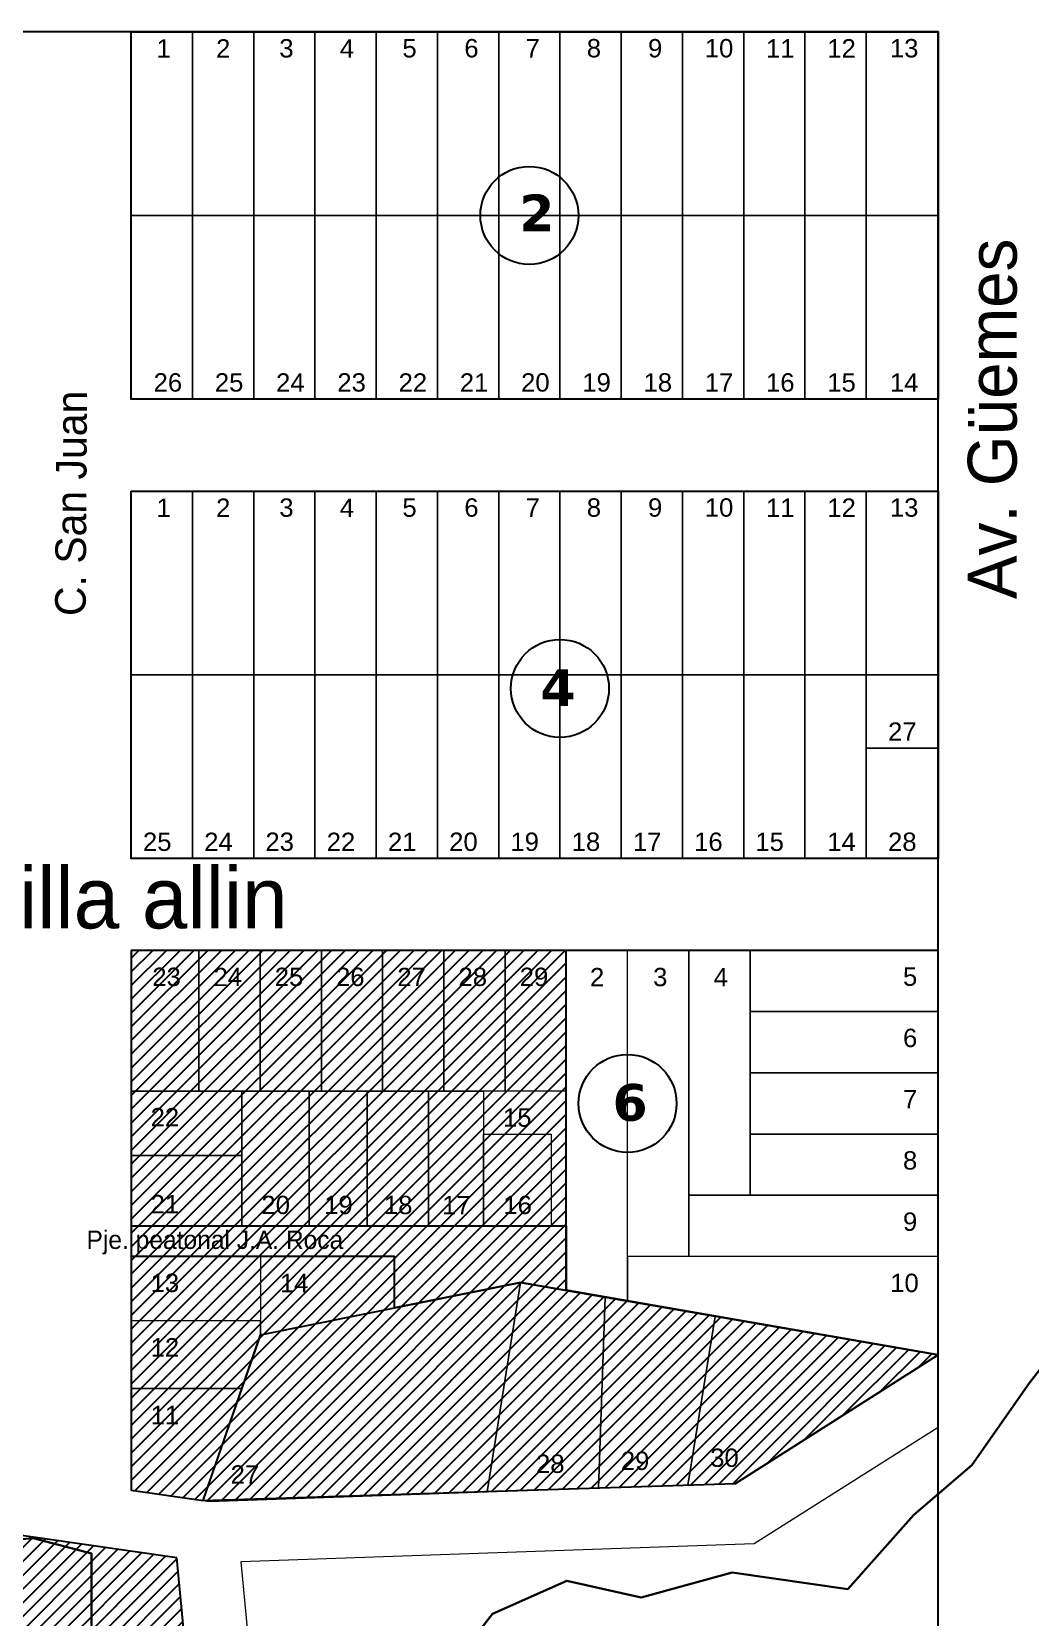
# Model space of a CAD drawing. Header units: millimetres. Extents: x 0 to 6558, y 60 to 10727.
# Drawn here: x 3032 to 3195, y 8141.2 to 8400.1 of the extents above; entities that cross this region are included whole.
import ezdxf

# ---------------------------------------------------------------- set-up
doc = ezdxf.new("R2010")
doc.units = ezdxf.units.MM
for name, color, linetype, lineweight in [('0 LAGUNA', 140, 'Continuous', 30), ('0 NOMBRE DE BARRIOS', 251, 'Continuous', 35), ('0 N° DE PARCELA', 255, 'Continuous', 25), ('0 SIG - PARCELAS', 252, 'Continuous', 18)]:
    doc.layers.add(name, color=color, linetype=linetype, lineweight=lineweight)
for name, color, linetype in [('0 NOMBRE DE CALLES', 255, 'Continuous'), ('0 N° DE MANZANA', 255, 'Continuous'), ('0 SIG - CHACRAS', 253, 'Continuous'), ('0 SIG - MANZANAS', 253, 'Continuous'), ('TERRENO MUNICIPAL', 10, 'Continuous')]:
    doc.layers.add(name, color=color, linetype=linetype)
doc.styles.get("Standard").update_dxf_attribs({"font": 'arial.ttf'})
doc.styles.add('STYLE1', font='arial.ttf')
pattern_1 = [(45, (-322.4474, 5693.1154), (-1.122532, 1.122532), [])]

msp = doc.modelspace()

# ---------------------------------------------------------------- hatches: boundary and pattern name
at = {"layer": 'TERRENO MUNICIPAL'}
h = msp.add_hatch(dxfattribs=at)
h.set_pattern_fill('ANSI31', color=256, scale=0.5)
h.set_pattern_definition(pattern_1)
h.paths.add_polyline_path([(3179.979, 8184.055), (3119.279, 8194.597), (3119.279, 8250.105), (3048.239, 8250.105), (3048.239, 8161.935), (3059.988, 8160.246), (3146.905, 8163.069)])
h = msp.add_hatch(dxfattribs=at)
h.set_pattern_fill('ANSI31', color=256, scale=0.5)
h.set_pattern_definition(pattern_1)
h.paths.add_polyline_path([(3055.672, 8150.904), (2889.966, 8174.726), (2775.842, 8227.297), (2722.004, 8110.424), (2942.207, 8021.172), (3069.704, 8003.367)])

# ---------------------------------------------------------------- linework, layer by layer
at = {"layer": '0 LAGUNA'}
for points in [[(3047.468, 8095.717), (3049.374, 8109.051), (3048.103, 8125.559), (3041.749, 8133.814), (3041.749, 8151.593), (3032.219, 8154.132), (3004.264, 8151.593), (2982.662, 8149.688), (2970.59, 8155.402), (2955.977, 8157.307), (2932.469, 8157.942), (2925.48, 8163.657), (2907.69, 8166.197), (2894.983, 8165.562), (2870.84, 8166.832), (2870.84, 8166.832), (2858.133, 8163.657), (2844.155, 8171.911), (2831.448, 8173.181), (2817.706, 8189.229), (2801.627, 8197.992), (2785.061, 8191.176)], [(3047.468, 8095.717), (3049.374, 8109.051), (3048.103, 8125.559), (3041.749, 8133.814), (3041.749, 8151.593), (3032.219, 8154.132), (3004.264, 8151.593), (2982.662, 8149.688), (2970.59, 8155.402), (2955.977, 8157.307), (2932.469, 8157.942), (2925.48, 8163.657), (2907.69, 8166.197), (2894.983, 8165.562), (2870.84, 8166.832), (2870.84, 8166.832), (2858.133, 8163.657), (2844.155, 8171.911), (2831.448, 8173.181), (2817.706, 8189.229), (2801.627, 8197.992), (2785.061, 8191.176)], [(3047.468, 8095.717), (3049.374, 8109.051), (3048.103, 8125.559), (3041.749, 8133.814), (3041.749, 8151.593), (3032.219, 8154.132), (3004.264, 8151.593), (2982.662, 8149.688), (2970.59, 8155.402), (2955.977, 8157.307), (2932.469, 8157.942), (2925.48, 8163.657), (2907.69, 8166.197), (2894.983, 8165.562), (2870.84, 8166.832), (2870.84, 8166.832), (2858.133, 8163.657), (2844.155, 8171.911), (2831.448, 8173.181), (2817.706, 8189.229), (2801.627, 8197.992), (2785.061, 8191.176)], [(3047.468, 8095.717), (3049.374, 8109.051), (3048.103, 8125.559), (3041.749, 8133.814), (3041.749, 8151.593), (3032.219, 8154.132), (3004.264, 8151.593), (2982.662, 8149.688), (2970.59, 8155.402), (2955.977, 8157.307), (2932.469, 8157.942), (2925.48, 8163.657), (2907.69, 8166.197), (2894.983, 8165.562), (2870.84, 8166.832), (2870.84, 8166.832), (2858.133, 8163.657), (2844.155, 8171.911), (2831.448, 8173.181), (2817.706, 8189.229), (2801.627, 8197.992), (2785.061, 8191.176)], [(3097.803, 8129.635), (3107.244, 8141.766), (3119.382, 8147.157), (3131.521, 8144.461), (3146.357, 8148.505), (3165.239, 8145.809), (3176.028, 8157.94), (3185.469, 8166.027), (3194.91, 8179.506), (3204.351, 8191.637)], [(3097.803, 8129.635), (3107.244, 8141.766), (3119.382, 8147.157), (3131.521, 8144.461), (3146.357, 8148.505), (3165.239, 8145.809), (3176.028, 8157.94), (3185.469, 8166.027), (3194.91, 8179.506), (3204.351, 8191.637)]]:
    msp.add_lwpolyline(points, dxfattribs=at)
at = {"layer": '0 N° DE MANZANA'}
for centre in [(3113.239, 8370.105), (3118.239, 8292.868), (3129.279, 8225.105)]:
    msp.add_circle(centre, 8, dxfattribs=at)
at = {"layer": '0 SIG - CHACRAS'}
msp.add_lwpolyline([(2199.979, 7425.105), (3179.979, 7425.105), (3179.979, 8400.105), (2199.979, 8400.105)], close=True, dxfattribs=at)
at = {"layer": '0 SIG - MANZANAS'}
for points in [[(3048.239, 8400.105), (3179.979, 8400.105), (3179.979, 8340.105), (3048.239, 8340.105)], [(3048.239, 8325.105), (3179.979, 8325.105), (3179.979, 8265.105), (3048.239, 8265.105)], [(3179.979, 8250.105), (3048.239, 8250.105), (3048.239, 8205.105), (3119.279, 8205.105), (3119.279, 8194.588), (3111.812, 8195.889), (3091.239, 8191.735), (3091.239, 8200.105), (3048.239, 8200.105), (3048.239, 8161.935), (3059.988, 8160.246), (3069.359, 8187.315), (3111.798, 8195.886), (3179.979, 8184.055)]]:
    msp.add_lwpolyline(points, close=True, dxfattribs=at)
at = {"layer": '0 SIG - PARCELAS'}
for p, q in [((3105.779, 8220.105), (3116.779, 8220.105)), ((3105.779, 8220.105), (3116.779, 8220.105)), ((3069.359, 8200.105), (3069.359, 8188.567)), ((3069.359, 8200.105), (3069.359, 8188.567))]:
    msp.add_line(p, q, dxfattribs=at)
for points in [[(3048.239, 8400.105), (3058.239, 8400.105), (3058.239, 8370.105), (3048.239, 8370.105)], [(3048.239, 8400.105), (3058.239, 8400.105), (3058.239, 8370.105), (3048.239, 8370.105)], [(3058.239, 8400.105), (3068.239, 8400.105), (3068.239, 8370.105), (3058.239, 8370.105)], [(3058.239, 8400.105), (3068.239, 8400.105), (3068.239, 8370.105), (3058.239, 8370.105)], [(3068.239, 8400.105), (3078.239, 8400.105), (3078.239, 8370.105), (3068.239, 8370.105)], [(3068.239, 8400.105), (3078.239, 8400.105), (3078.239, 8370.105), (3068.239, 8370.105)], [(3078.239, 8400.105), (3088.239, 8400.105), (3088.239, 8370.105), (3078.239, 8370.105)], [(3078.239, 8400.105), (3088.239, 8400.105), (3088.239, 8370.105), (3078.239, 8370.105)], [(3088.239, 8400.105), (3098.239, 8400.105), (3098.239, 8370.105), (3088.239, 8370.105)], [(3088.239, 8400.105), (3098.239, 8400.105), (3098.239, 8370.105), (3088.239, 8370.105)], [(3098.239, 8400.105), (3108.239, 8400.105), (3108.239, 8370.105), (3098.239, 8370.105)], [(3098.239, 8400.105), (3108.239, 8400.105), (3108.239, 8370.105), (3098.239, 8370.105)], [(3108.239, 8400.105), (3118.239, 8400.105), (3118.239, 8370.105), (3108.239, 8370.105)], [(3108.239, 8400.105), (3118.239, 8400.105), (3118.239, 8370.105), (3108.239, 8370.105)], [(3118.239, 8400.105), (3128.239, 8400.105), (3128.239, 8370.105), (3118.239, 8370.105)], [(3118.239, 8400.105), (3128.239, 8400.105), (3128.239, 8370.105), (3118.239, 8370.105)], [(3128.239, 8400.105), (3138.239, 8400.105), (3138.239, 8370.105), (3128.239, 8370.105)], [(3128.239, 8400.105), (3138.239, 8400.105), (3138.239, 8370.105), (3128.239, 8370.105)], [(3138.239, 8400.105), (3148.239, 8400.105), (3148.239, 8370.105), (3138.239, 8370.105)], [(3138.239, 8400.105), (3148.239, 8400.105), (3148.239, 8370.105), (3138.239, 8370.105)], [(3148.239, 8400.105), (3158.239, 8400.105), (3158.239, 8370.105), (3148.239, 8370.105)], [(3148.239, 8400.105), (3158.239, 8400.105), (3158.239, 8370.105), (3148.239, 8370.105)], [(3158.239, 8400.105), (3168.239, 8400.105), (3168.239, 8370.105), (3158.239, 8370.105)], [(3158.239, 8400.105), (3168.239, 8400.105), (3168.239, 8370.105), (3158.239, 8370.105)], [(3168.239, 8400.105), (3179.979, 8400.105), (3179.979, 8370.105), (3168.239, 8370.105)], [(3168.239, 8400.105), (3179.979, 8400.105), (3179.979, 8370.105), (3168.239, 8370.105)], [(3048.239, 8370.105), (3058.239, 8370.105), (3058.239, 8340.105), (3048.239, 8340.105)], [(3048.239, 8370.105), (3058.239, 8370.105), (3058.239, 8340.105), (3048.239, 8340.105)], [(3058.239, 8370.105), (3068.239, 8370.105), (3068.239, 8340.105), (3058.239, 8340.105)], [(3058.239, 8370.105), (3068.239, 8370.105), (3068.239, 8340.105), (3058.239, 8340.105)], [(3068.239, 8370.105), (3078.239, 8370.105), (3078.239, 8340.105), (3068.239, 8340.105)], [(3068.239, 8370.105), (3078.239, 8370.105), (3078.239, 8340.105), (3068.239, 8340.105)], [(3078.239, 8370.105), (3088.239, 8370.105), (3088.239, 8340.105), (3078.239, 8340.105)], [(3078.239, 8370.105), (3088.239, 8370.105), (3088.239, 8340.105), (3078.239, 8340.105)], [(3088.239, 8370.105), (3098.239, 8370.105), (3098.239, 8340.105), (3088.239, 8340.105)], [(3088.239, 8370.105), (3098.239, 8370.105), (3098.239, 8340.105), (3088.239, 8340.105)], [(3098.239, 8370.105), (3108.239, 8370.105), (3108.239, 8340.105), (3098.239, 8340.105)], [(3098.239, 8370.105), (3108.239, 8370.105), (3108.239, 8340.105), (3098.239, 8340.105)], [(3108.239, 8370.105), (3118.239, 8370.105), (3118.239, 8340.105), (3108.239, 8340.105)], [(3108.239, 8370.105), (3118.239, 8370.105), (3118.239, 8340.105), (3108.239, 8340.105)], [(3118.239, 8370.105), (3128.239, 8370.105), (3128.239, 8340.105), (3118.239, 8340.105)], [(3118.239, 8370.105), (3128.239, 8370.105), (3128.239, 8340.105), (3118.239, 8340.105)], [(3128.239, 8370.105), (3138.239, 8370.105), (3138.239, 8340.105), (3128.239, 8340.105)], [(3128.239, 8370.105), (3138.239, 8370.105), (3138.239, 8340.105), (3128.239, 8340.105)], [(3138.239, 8370.105), (3148.239, 8370.105), (3148.239, 8340.105), (3138.239, 8340.105)], [(3138.239, 8370.105), (3148.239, 8370.105), (3148.239, 8340.105), (3138.239, 8340.105)], [(3148.239, 8370.105), (3158.239, 8370.105), (3158.239, 8340.105), (3148.239, 8340.105)], [(3148.239, 8370.105), (3158.239, 8370.105), (3158.239, 8340.105), (3148.239, 8340.105)], [(3158.239, 8370.105), (3168.239, 8370.105), (3168.239, 8340.105), (3158.239, 8340.105)], [(3158.239, 8370.105), (3168.239, 8370.105), (3168.239, 8340.105), (3158.239, 8340.105)], [(3168.239, 8370.105), (3179.979, 8370.105), (3179.979, 8340.105), (3168.239, 8340.105)], [(3168.239, 8370.105), (3179.979, 8370.105), (3179.979, 8340.105), (3168.239, 8340.105)], [(3048.239, 8325.105), (3058.239, 8325.105), (3058.239, 8295.105), (3048.239, 8295.105)], [(3048.239, 8325.105), (3058.239, 8325.105), (3058.239, 8295.105), (3048.239, 8295.105)], [(3058.239, 8325.105), (3068.239, 8325.105), (3068.239, 8295.105), (3058.239, 8295.105)], [(3058.239, 8325.105), (3068.239, 8325.105), (3068.239, 8295.105), (3058.239, 8295.105)], [(3068.239, 8325.105), (3078.239, 8325.105), (3078.239, 8295.105), (3068.239, 8295.105)], [(3068.239, 8325.105), (3078.239, 8325.105), (3078.239, 8295.105), (3068.239, 8295.105)], [(3078.239, 8325.105), (3088.239, 8325.105), (3088.239, 8295.105), (3078.239, 8295.105)], [(3078.239, 8325.105), (3088.239, 8325.105), (3088.239, 8295.105), (3078.239, 8295.105)], [(3088.239, 8325.105), (3098.239, 8325.105), (3098.239, 8295.105), (3088.239, 8295.105)], [(3088.239, 8325.105), (3098.239, 8325.105), (3098.239, 8295.105), (3088.239, 8295.105)], [(3098.239, 8325.105), (3108.239, 8325.105), (3108.239, 8295.105), (3098.239, 8295.105)], [(3098.239, 8325.105), (3108.239, 8325.105), (3108.239, 8295.105), (3098.239, 8295.105)], [(3108.239, 8325.105), (3118.239, 8325.105), (3118.239, 8295.105), (3108.239, 8295.105)], [(3108.239, 8325.105), (3118.239, 8325.105), (3118.239, 8295.105), (3108.239, 8295.105)], [(3118.239, 8325.105), (3128.239, 8325.105), (3128.239, 8295.105), (3118.239, 8295.105)], [(3118.239, 8325.105), (3128.239, 8325.105), (3128.239, 8295.105), (3118.239, 8295.105)], [(3128.239, 8325.105), (3138.239, 8325.105), (3138.239, 8295.105), (3128.239, 8295.105)], [(3128.239, 8325.105), (3138.239, 8325.105), (3138.239, 8295.105), (3128.239, 8295.105)], [(3138.239, 8325.105), (3148.239, 8325.105), (3148.239, 8295.105), (3138.239, 8295.105)], [(3138.239, 8325.105), (3148.239, 8325.105), (3148.239, 8295.105), (3138.239, 8295.105)], [(3148.239, 8325.105), (3158.239, 8325.105), (3158.239, 8295.105), (3148.239, 8295.105)], [(3148.239, 8325.105), (3158.239, 8325.105), (3158.239, 8295.105), (3148.239, 8295.105)], [(3158.239, 8325.105), (3168.239, 8325.105), (3168.239, 8295.105), (3158.239, 8295.105)], [(3158.239, 8325.105), (3168.239, 8325.105), (3168.239, 8295.105), (3158.239, 8295.105)], [(3168.239, 8325.105), (3179.979, 8325.105), (3179.979, 8295.105), (3168.239, 8295.105)], [(3168.239, 8325.105), (3179.979, 8325.105), (3179.979, 8295.105), (3168.239, 8295.105)], [(3048.239, 8295.105), (3058.239, 8295.105), (3058.239, 8265.105), (3048.239, 8265.105)], [(3048.239, 8295.105), (3058.239, 8295.105), (3058.239, 8265.105), (3048.239, 8265.105)], [(3058.239, 8295.105), (3068.239, 8295.105), (3068.239, 8265.105), (3058.239, 8265.105)], [(3058.239, 8295.105), (3068.239, 8295.105), (3068.239, 8265.105), (3058.239, 8265.105)], [(3068.239, 8295.105), (3078.239, 8295.105), (3078.239, 8265.105), (3068.239, 8265.105)], [(3068.239, 8295.105), (3078.239, 8295.105), (3078.239, 8265.105), (3068.239, 8265.105)], [(3078.239, 8295.105), (3088.239, 8295.105), (3088.239, 8265.105), (3078.239, 8265.105)], [(3078.239, 8295.105), (3088.239, 8295.105), (3088.239, 8265.105), (3078.239, 8265.105)], [(3088.239, 8295.105), (3098.239, 8295.105), (3098.239, 8265.105), (3088.239, 8265.105)], [(3088.239, 8295.105), (3098.239, 8295.105), (3098.239, 8265.105), (3088.239, 8265.105)], [(3098.239, 8295.105), (3108.239, 8295.105), (3108.239, 8265.105), (3098.239, 8265.105)], [(3098.239, 8295.105), (3108.239, 8295.105), (3108.239, 8265.105), (3098.239, 8265.105)], [(3108.239, 8295.105), (3118.239, 8295.105), (3118.239, 8265.105), (3108.239, 8265.105)], [(3108.239, 8295.105), (3118.239, 8295.105), (3118.239, 8265.105), (3108.239, 8265.105)], [(3118.239, 8295.105), (3128.239, 8295.105), (3128.239, 8265.105), (3118.239, 8265.105)], [(3118.239, 8295.105), (3128.239, 8295.105), (3128.239, 8265.105), (3118.239, 8265.105)], [(3128.239, 8295.105), (3138.239, 8295.105), (3138.239, 8265.105), (3128.239, 8265.105)], [(3128.239, 8295.105), (3138.239, 8295.105), (3138.239, 8265.105), (3128.239, 8265.105)], [(3138.239, 8295.105), (3148.239, 8295.105), (3148.239, 8265.105), (3138.239, 8265.105)], [(3138.239, 8295.105), (3148.239, 8295.105), (3148.239, 8265.105), (3138.239, 8265.105)], [(3148.239, 8295.105), (3158.239, 8295.105), (3158.239, 8265.105), (3148.239, 8265.105)], [(3148.239, 8295.105), (3158.239, 8295.105), (3158.239, 8265.105), (3148.239, 8265.105)], [(3158.239, 8295.105), (3168.239, 8295.105), (3168.239, 8265.105), (3158.239, 8265.105)], [(3158.239, 8295.105), (3168.239, 8295.105), (3168.239, 8265.105), (3158.239, 8265.105)], [(3168.239, 8295.105), (3179.979, 8295.105), (3179.979, 8265.105), (3168.239, 8265.105)], [(3168.239, 8295.105), (3179.979, 8295.105), (3179.979, 8283.105), (3168.239, 8283.105)], [(3168.239, 8283.105), (3179.979, 8283.105), (3179.979, 8265.105), (3168.239, 8265.105)], [(3048.239, 8250.105), (3059.279, 8250.105), (3059.279, 8227.105), (3048.239, 8227.105)], [(3048.239, 8250.105), (3059.279, 8250.105), (3059.279, 8227.105), (3048.239, 8227.105)], [(3059.279, 8250.105), (3069.279, 8250.105), (3069.279, 8227.105), (3059.279, 8227.105)], [(3059.279, 8250.105), (3069.279, 8250.105), (3069.279, 8227.105), (3059.279, 8227.105)], [(3069.279, 8250.105), (3079.279, 8250.105), (3079.279, 8227.105), (3069.279, 8227.105)], [(3069.279, 8250.105), (3079.279, 8250.105), (3079.279, 8227.105), (3069.279, 8227.105)], [(3079.279, 8250.105), (3089.279, 8250.105), (3089.279, 8227.105), (3079.279, 8227.105)], [(3079.279, 8250.105), (3089.279, 8250.105), (3089.279, 8227.105), (3079.279, 8227.105)], [(3089.279, 8250.105), (3099.279, 8250.105), (3099.279, 8227.105), (3089.279, 8227.105)], [(3089.279, 8250.105), (3099.279, 8250.105), (3099.279, 8227.105), (3089.279, 8227.105)], [(3099.279, 8250.105), (3109.279, 8250.105), (3109.279, 8227.105), (3099.279, 8227.105)], [(3099.279, 8250.105), (3109.279, 8250.105), (3109.279, 8227.105), (3099.279, 8227.105)], [(3109.279, 8250.105), (3119.279, 8250.105), (3119.279, 8227.105), (3109.279, 8227.105)], [(3109.279, 8250.105), (3119.279, 8250.105), (3119.279, 8227.105), (3109.279, 8227.105)], [(3129.279, 8250.105), (3139.279, 8250.105), (3139.279, 8200.105), (3129.279, 8200.105)], [(3129.279, 8250.105), (3139.279, 8250.105), (3139.279, 8200.105), (3129.279, 8200.105)], [(3139.279, 8250.105), (3149.279, 8250.105), (3149.279, 8210.105), (3139.279, 8210.105)], [(3139.279, 8250.105), (3149.279, 8250.105), (3149.279, 8210.105), (3139.279, 8210.105)], [(3179.979, 8240.105), (3149.279, 8240.105), (3149.279, 8250.105), (3179.979, 8250.105)], [(3179.979, 8240.105), (3149.279, 8240.105), (3149.279, 8250.105), (3179.979, 8250.105)], [(3179.979, 8230.105), (3149.279, 8230.105), (3149.279, 8240.105), (3179.979, 8240.105)], [(3179.979, 8230.105), (3149.279, 8230.105), (3149.279, 8240.105), (3179.979, 8240.105)], [(3179.979, 8220.105), (3149.279, 8220.105), (3149.279, 8230.105), (3179.979, 8230.105)], [(3179.979, 8220.105), (3149.279, 8220.105), (3149.279, 8230.105), (3179.979, 8230.105)], [(2775.924, 8227.474), (2721.98, 8110.371), (2737.69, 8104.008), (2749.832, 8099.09), (2771.984, 8090.118), (2781.252, 8086.364), (2791.448, 8082.234), (2810.541, 8074.5), (2829.634, 8066.767), (2860.035, 8054.453), (2882.743, 8045.256), (2911.012, 8033.805), (2942.207, 8021.172), (2956.577, 8019.165), (2966.485, 8017.781), (2976.379, 8016.4), (3016.015, 8010.865), (3048.708, 8006.299), (3069.704, 8003.367), (3055.672, 8150.904), (2889.966, 8174.726)], [(2775.924, 8227.474), (2721.98, 8110.371), (2737.69, 8104.008), (2749.832, 8099.09), (2771.984, 8090.118), (2781.252, 8086.364), (2791.448, 8082.234), (2810.541, 8074.5), (2829.634, 8066.767), (2860.035, 8054.453), (2882.743, 8045.256), (2911.012, 8033.805), (2942.207, 8021.172), (2956.577, 8019.165), (2966.485, 8017.781), (2976.379, 8016.4), (3016.015, 8010.865), (3048.708, 8006.299), (3069.704, 8003.367), (3055.672, 8150.904), (2889.966, 8174.726)], [(3048.239, 8227.105), (3066.279, 8227.105), (3066.279, 8216.605), (3048.239, 8216.605)], [(3048.239, 8227.105), (3066.279, 8227.105), (3066.279, 8216.605), (3048.239, 8216.605)], [(3066.279, 8227.105), (3077.279, 8227.105), (3077.279, 8205.105), (3066.279, 8205.105)], [(3066.279, 8227.105), (3077.279, 8227.105), (3077.279, 8205.105), (3066.279, 8205.105)], [(3077.279, 8227.105), (3086.779, 8227.105), (3086.779, 8205.105), (3077.279, 8205.105)], [(3077.279, 8227.105), (3086.779, 8227.105), (3086.779, 8205.105), (3077.279, 8205.105)], [(3086.779, 8227.105), (3096.779, 8227.105), (3096.779, 8205.105), (3086.779, 8205.105)], [(3086.779, 8227.105), (3096.779, 8227.105), (3096.779, 8205.105), (3086.779, 8205.105)], [(3096.779, 8227.105), (3105.779, 8227.105), (3105.779, 8205.105), (3096.779, 8205.105)], [(3096.779, 8227.105), (3105.779, 8227.105), (3105.779, 8205.105), (3096.779, 8205.105)], [(3105.779, 8220.105), (3116.779, 8220.105), (3116.779, 8205.105), (3105.779, 8205.105)], [(3105.779, 8220.105), (3116.779, 8220.105), (3116.779, 8205.105), (3105.779, 8205.105)], [(3179.979, 8210.105), (3149.279, 8210.105), (3149.279, 8220.105), (3179.979, 8220.105)], [(3179.979, 8210.105), (3149.279, 8210.105), (3149.279, 8220.105), (3179.979, 8220.105)], [(3048.239, 8216.605), (3066.279, 8216.605), (3066.279, 8205.105), (3048.239, 8205.105)], [(3048.239, 8216.605), (3066.279, 8216.605), (3066.279, 8205.105), (3048.239, 8205.105)], [(3139.279, 8210.105), (3179.979, 8210.105), (3179.979, 8200.105), (3139.279, 8200.105)], [(3139.279, 8210.105), (3179.979, 8210.105), (3179.979, 8200.105), (3139.279, 8200.105)], [(3048.239, 8200.105), (3069.359, 8200.105), (3069.359, 8189.605), (3048.239, 8189.605)], [(3048.239, 8200.105), (3069.359, 8200.105), (3069.359, 8189.605), (3048.239, 8189.605)], [(3091.239, 8200.105), (3069.359, 8200.105), (3069.359, 8187.315), (3091.239, 8191.735)], [(3091.239, 8200.105), (3069.359, 8200.105), (3069.359, 8187.315), (3091.239, 8191.735)], [(3069.359, 8187.315), (3069.359, 8189.605), (3048.239, 8189.605), (3048.239, 8178.555), (3066.329, 8178.555), (3069.359, 8187.315)], [(3069.359, 8187.315), (3069.359, 8189.605), (3048.239, 8189.605), (3048.239, 8178.555), (3066.329, 8178.555), (3069.359, 8187.315)], [(3149.958, 8153.173), (3066.138, 8150.279), (3083.678, 7965.972), (3179.979, 7949.715), (3179.979, 8172.215)], [(3149.958, 8153.173), (3066.138, 8150.279), (3083.678, 7965.972), (3179.979, 7949.715), (3179.979, 8172.215)]]:
    msp.add_lwpolyline(points, close=True, dxfattribs=at)
for points in [[(3129.279, 8250.105), (3119.279, 8250.105), (3119.279, 8194.585), (3129.279, 8192.845), (3129.279, 8250.105)], [(3129.279, 8250.105), (3119.279, 8250.105), (3119.279, 8194.585), (3129.279, 8192.845), (3129.279, 8250.105)], [(3116.779, 8205.105), (3119.279, 8205.105), (3119.279, 8227.105), (3105.779, 8227.105), (3105.779, 8220.105), (3116.779, 8220.105), (3116.779, 8205.105)], [(3116.779, 8205.105), (3119.279, 8205.105), (3119.279, 8227.105), (3105.779, 8227.105), (3105.779, 8220.105), (3116.779, 8220.105), (3116.779, 8205.105)], [(3179.979, 8200.105), (3129.279, 8200.105), (3129.279, 8192.845), (3179.979, 8184.055), (3179.979, 8200.105)], [(3179.979, 8200.105), (3129.279, 8200.105), (3129.279, 8192.845), (3179.979, 8184.055), (3179.979, 8200.105)], [(3059.988, 8160.246), (3060.958, 8160.106), (3106.331, 8161.673), (3111.812, 8195.889), (3069.369, 8187.316), (3059.988, 8160.246)], [(3125.619, 8193.418), (3111.812, 8195.889), (3106.331, 8161.673), (3124.51, 8162.297), (3125.619, 8193.418)], [(3143.58, 8190.339), (3125.619, 8193.418), (3124.51, 8162.297), (3139.102, 8162.8), (3143.58, 8190.339)], [(3179.833, 8184.08), (3143.58, 8190.339), (3139.102, 8162.798), (3146.747, 8163.061), (3179.833, 8184.08)], [(3066.329, 8178.555), (3048.239, 8178.555), (3048.239, 8161.935), (3059.988, 8160.246), (3066.329, 8178.543)], [(3066.333, 8178.555), (3048.239, 8178.555), (3048.239, 8161.935), (3059.988, 8160.246), (3066.333, 8178.555)]]:
    msp.add_lwpolyline(points, dxfattribs=at)
at = {"layer": 'TERRENO MUNICIPAL'}
for points in [[(3179.979, 8184.055), (3119.279, 8194.597), (3119.279, 8250.105), (3048.239, 8250.105), (3048.239, 8161.935), (3059.988, 8160.246), (3146.905, 8163.069), (3179.979, 8184.055)], [(3055.672, 8150.904), (2889.966, 8174.726), (2775.842, 8227.297), (2722.004, 8110.424), (2942.207, 8021.172), (3069.704, 8003.367), (3055.672, 8150.904)]]:
    msp.add_lwpolyline(points, dxfattribs=at)

# ---------------------------------------------------------------- texts
at = {"layer": '0 NOMBRE DE BARRIOS', "linetype": 'Continuous', "lineweight": 25, "insert": (3039.738, 8258.614), "char_height": 10, "width": 338.88889, "attachment_point": 5}
msp.add_mtext('{\\fBankGothic Lt BT|b0|i0|c0|p34;Bº villa allin}', dxfattribs=at)
at = {"layer": '0 NOMBRE DE CALLES', "width": 783.33333, "attachment_point": 4}
for s, insert, char_height, rotation in [('\\pt16;{\\fBankGothic Lt BT|b0|i0|c0|p34;Av. Güemes}', (3188.885, 8307.457), 8, 90), ('\\pt10;{\\fBankGothic Lt BT|b0|i0|c0|p34;C. San Juan}', (3038.328, 8304.695), 5, 89.66594)]:
    msp.add_mtext(s, dxfattribs=dict(at, insert=insert, char_height=char_height, rotation=rotation))
at = {"layer": '0 NOMBRE DE CALLES', "insert": (3040.928, 8202.398), "char_height": 3, "width": 783.33333, "attachment_point": 4}
msp.add_mtext('\\pt6;{\\fBankGothic Lt BT|b0|i0|c0|p34;Pje. peatonal J.A. Roca}', dxfattribs=at)
at = {"layer": '0 N° DE MANZANA', "char_height": 6, "width": 338.88889, "attachment_point": 4}
for s, insert in [('{\\fVerdana|b1|i0|c0|p34;2}', (3111.603, 8370.517)), ('{\\fVerdana|b1|i0|c0|p34;4}', (3115.068, 8292.981)), ('{\\fVerdana|b1|i0|c0|p34;6}', (3126.835, 8225.228))]:
    msp.add_mtext(s, dxfattribs=dict(at, insert=insert))
at = {"layer": '0 N° DE PARCELA', "char_height": 3, "style": 'STYLE1'}
for s, insert, attachment_point in [('1', (3052.359, 8397.377), 4), ('2', (3062.097, 8397.377), 4), ('3', (3072.41, 8397.377), 4), ('4', (3082.295, 8397.377), 4), ('5', (3092.509, 8397.377), 4), ('6', (3102.618, 8397.391), 4), ('7', (3112.618, 8397.391), 4), ('8', (3122.618, 8397.391), 4), ('9', (3132.618, 8397.391), 4), ('10', (3141.887, 8397.391), 4), ('{\\fArial|b0|i0|c238|p34;1}1', (3151.887, 8397.391), 4), ('{\\fArial|b0|i0|c238|p34;1}2', (3161.887, 8397.391), 4), ('{\\fArial|b0|i0|c238|p34;1}3', (3172.113, 8397.391), 4), ('26', (3051.887, 8342.819), 4), ('25', (3061.887, 8342.819), 4), ('24', (3071.887, 8342.819), 4), ('23', (3081.887, 8342.819), 4), ('22', (3091.887, 8342.819), 4), ('21', (3101.887, 8342.819), 4), ('20', (3111.887, 8342.819), 4), ('{\\fArial|b0|i0|c238|p34;1}9', (3121.887, 8342.819), 4), ('{\\fArial|b0|i0|c238|p34;1}8', (3131.887, 8342.819), 4), ('{\\fArial|b0|i0|c238|p34;1}7', (3141.887, 8342.819), 4), ('{\\fArial|b0|i0|c238|p34;1}6', (3151.887, 8342.819), 4), ('{\\fArial|b0|i0|c238|p34;1}5', (3161.887, 8342.819), 4), ('{\\fArial|b0|i0|c238|p34;1}4', (3172.113, 8342.819), 4), ('1', (3052.359, 8322.377), 4), ('2', (3062.097, 8322.377), 4), ('3', (3072.41, 8322.377), 4), ('4', (3082.295, 8322.377), 4), ('5', (3092.509, 8322.377), 4), ('6', (3102.618, 8322.391), 4), ('7', (3112.618, 8322.391), 4), ('8', (3122.618, 8322.391), 4), ('9', (3132.618, 8322.391), 4), ('10', (3141.887, 8322.391), 4), ('{\\fArial|b0|i0|c238|p34;1}1', (3151.887, 8322.391), 4), ('{\\fArial|b0|i0|c238|p34;1}2', (3161.887, 8322.391), 4), ('{\\fArial|b0|i0|c238|p34;1}3', (3172.113, 8322.391), 4), ('{\\fArial|b0|i0|c238|p34;2}7', (3171.81, 8285.819), 4), ('25', (3050.147, 8267.819), 4), ('24', (3060.147, 8267.819), 4), ('23', (3070.147, 8267.819), 4), ('22', (3080.147, 8267.819), 4), ('21', (3090.147, 8267.819), 4), ('20', (3100.147, 8267.819), 4), ('{\\fArial|b0|i0|c238|p34;1}9', (3110.147, 8267.819), 4), ('{\\fArial|b0|i0|c238|p34;1}8', (3120.147, 8267.819), 4), ('{\\fArial|b0|i0|c238|p34;1}7', (3130.147, 8267.819), 4), ('{\\fArial|b0|i0|c238|p34;1}6', (3140.147, 8267.819), 4), ('{\\fArial|b0|i0|c238|p34;1}5', (3150.147, 8267.819), 4), ('{\\fArial|b0|i0|c238|p34;1}4', (3161.887, 8267.819), 4), ('{\\fArial|b0|i0|c238|p34;2}8', (3171.81, 8267.819), 4), ('23', (3056.331, 8245.757), 6), ('24', (3066.331, 8245.757), 6), ('25', (3076.331, 8245.757), 6), ('{\\fArial|b0|i0|c238|p34;2}6', (3086.331, 8245.757), 6), ('{\\fArial|b0|i0|c238|p34;2}7', (3096.331, 8245.757), 6), ('{\\fArial|b0|i0|c238|p34;2}8', (3106.331, 8245.757), 6), ('{\\fArial|b0|i0|c238|p34;2}9', (3116.331, 8245.757), 6), ('2', (3123.137, 8245.729), 4), ('3', (3133.45, 8245.729), 4), ('4', (3143.335, 8245.729), 4), ('5', (3174.249, 8245.786), 4), ('6', (3174.249, 8235.786), 4), ('7', (3174.249, 8225.786), 4), ('{\\fArial|b0|i0|c238|p34;2}2', (3056.055, 8222.855), 6), ('{\\fArial|b0|i0|c238|p34;1}5', (3113.598, 8222.786), 6), ('8', (3174.249, 8215.786), 4), ('{\\fArial|b0|i0|c238|p34;2}1', (3056.055, 8208.66), 6), ('20', (3074.155, 8208.511), 6), ('{\\fArial|b0|i0|c238|p34;1}9', (3084.405, 8208.511), 6), ('{\\fArial|b0|i0|c238|p34;1}8', (3094.155, 8208.511), 6), ('{\\fArial|b0|i0|c238|p34;1}7', (3103.655, 8208.511), 6), ('{\\fArial|b0|i0|c238|p34;1}6', (3113.655, 8208.511), 6), ('9', (3174.249, 8205.786), 4), ('{\\fArial|b0|i0|c238|p34;1}3', (3056.055, 8195.786), 6), ('{\\fArial|b0|i0|c238|p34;1}4', (3077.175, 8195.786), 6), ('10', (3172.163, 8195.786), 4), ('{\\fArial|b0|i0|c238|p34;1}2', (3056.055, 8185.286), 6), ('{\\fArial|b0|i0|c238|p34;1}1', (3056.055, 8174.236), 6), ('30', (3142.771, 8167.237), 4), ('27', (3064.458, 8164.521), 4), ('28', (3114.328, 8166.251), 4), ('29', (3128.179, 8166.731), 4)]:
    msp.add_mtext(s, dxfattribs=dict(at, insert=insert, attachment_point=attachment_point))

doc.saveas('drawing.dxf')
